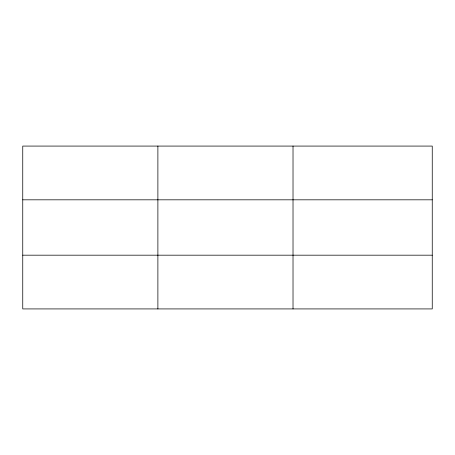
<?xml version="1.0" encoding="UTF-8"?>
<svg xmlns="http://www.w3.org/2000/svg" width="455" height="455" viewBox="0 0 455 455"><rect width="100%" height="100%" fill="white"/><g stroke="black" fill="none" stroke-linecap="round" stroke-linejoin="round"><path stroke-width="0.68" d="M157.885 308.922L157.885 146.078M293.02 308.922L293.02 146.078M432.25 255.181L432.25 308.922L22.75 308.922L22.75 146.078L432.25 146.078L432.25 255.181L22.75 255.181M22.75 199.819L432.25 199.819"/></g></svg>
